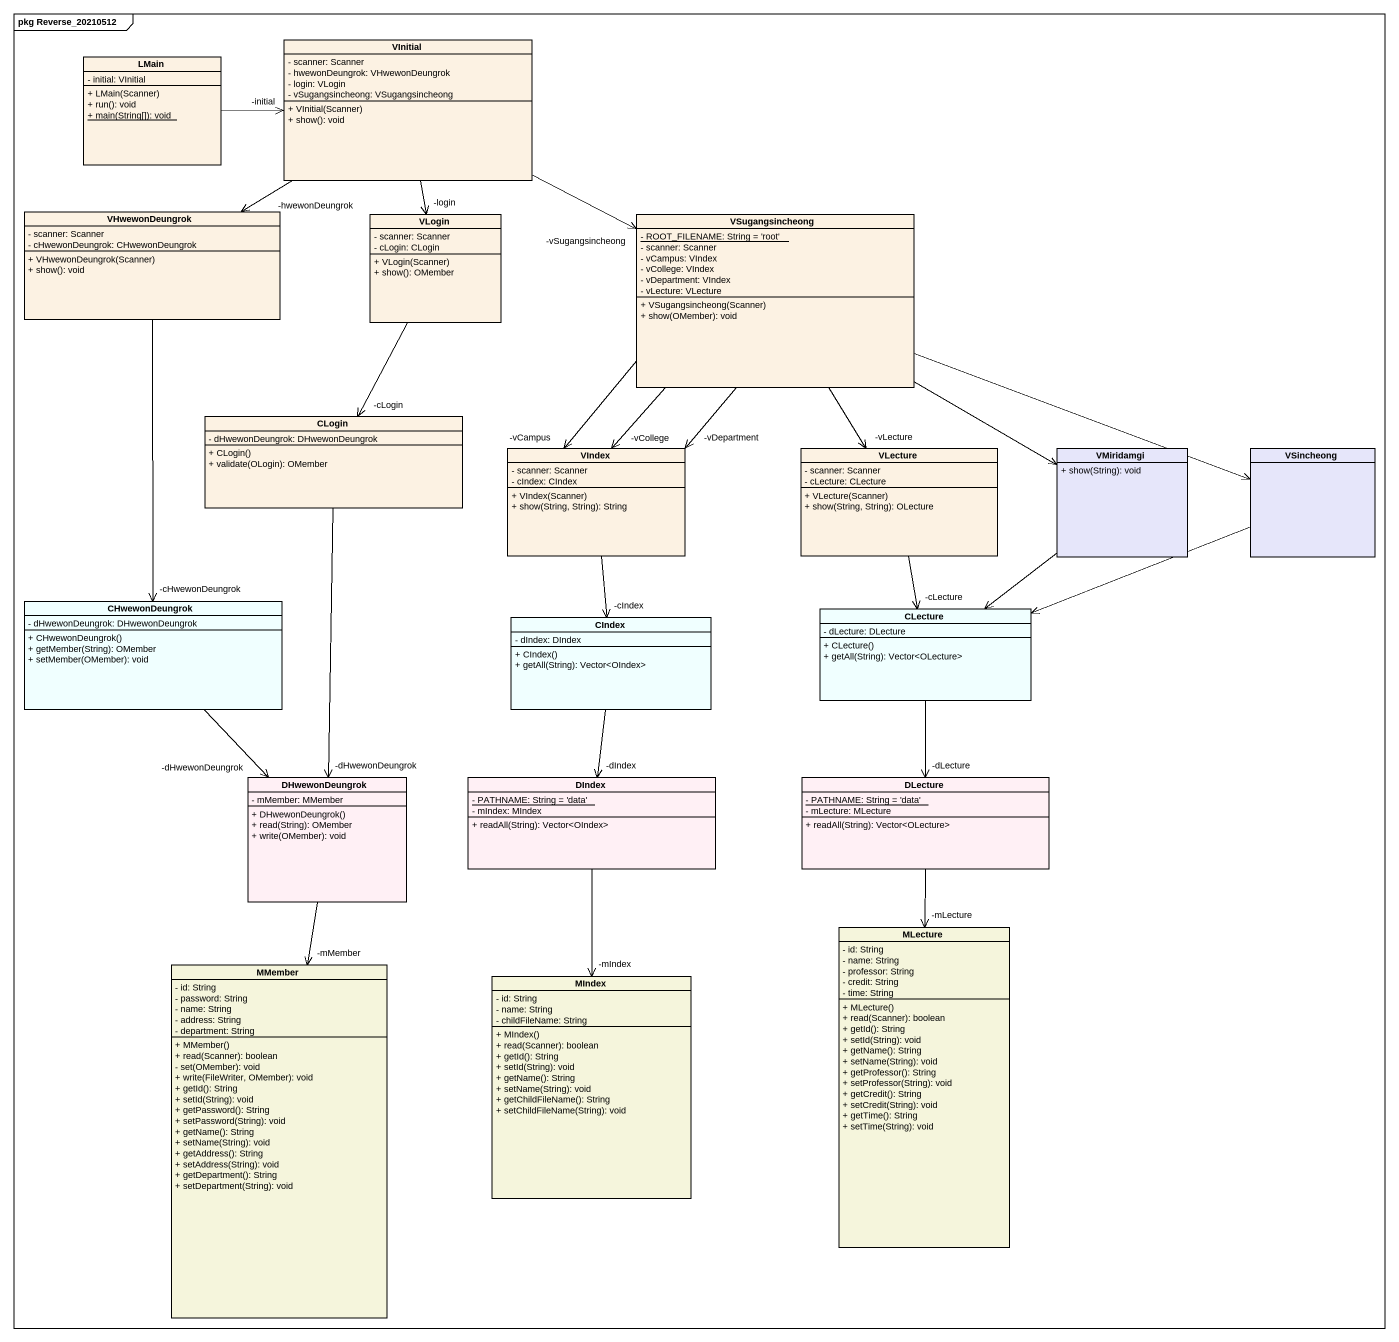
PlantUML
@startuml
mainframe pkg Reverse_20210512
hide circle
hide empty members
skinparam classAttributeIconSize 0
class VInitial {
  - scanner: Scanner
  - hwewonDeungrok: VHwewonDeungrok
  - login: VLogin
  - vSugangsincheong: VSugangsincheong
  + VInitial(Scanner)
  + show(): void
}
class LMain {
  - initial: VInitial
  + LMain(Scanner)
  + run(): void
  {static} + main(String[]): void
}
class VHwewonDeungrok {
  - scanner: Scanner
  - cHwewonDeungrok: CHwewonDeungrok
  + VHwewonDeungrok(Scanner)
  + show(): void
}
class VLogin {
  - scanner: Scanner
  - cLogin: CLogin
  + VLogin(Scanner)
  + show(): OMember
}
class VSugangsincheong {
  {static} - ROOT_FILENAME: String = 'root'
  - scanner: Scanner
  - vCampus: VIndex
  - vCollege: VIndex
  - vDepartment: VIndex
  - vLecture: VLecture
  + VSugangsincheong(Scanner)
  + show(OMember): void
}
class CLogin {
  - dHwewonDeungrok: DHwewonDeungrok
  + CLogin()
  + validate(OLogin): OMember
}
class VIndex {
  - scanner: Scanner
  - cIndex: CIndex
  + VIndex(Scanner)
  + show(String, String): String
}
class VLecture {
  - scanner: Scanner
  - cLecture: CLecture
  + VLecture(Scanner)
  + show(String, String): OLecture
}
class VMiridamgi #E6E6FA {
  + show(String): void
}
class VSincheong #E6E6FA
class CHwewonDeungrok #F0FFFF {
  - dHwewonDeungrok: DHwewonDeungrok
  + CHwewonDeungrok()
  + getMember(String): OMember
  + setMember(OMember): void
}
class CIndex #F0FFFF {
  - dIndex: DIndex
  + CIndex()
  + getAll(String): Vector<OIndex>
}
class CLecture #F0FFFF {
  - dLecture: DLecture
  + CLecture()
  + getAll(String): Vector<OLecture>
}
class DHwewonDeungrok #FFF0F5 {
  - mMember: MMember
  + DHwewonDeungrok()
  + read(String): OMember
  + write(OMember): void
}
class DIndex #FFF0F5 {
  {static} - PATHNAME: String = 'data'
  - mIndex: MIndex
  + readAll(String): Vector<OIndex>
}
class DLecture #FFF0F5 {
  {static} - PATHNAME: String = 'data'
  - mLecture: MLecture
  + readAll(String): Vector<OLecture>
}
class MLecture #F5F5DC {
  - id: String
  - name: String
  - professor: String
  - credit: String
  - time: String
  + MLecture()
  + read(Scanner): boolean
  + getId(): String
  + setId(String): void
  + getName(): String
  + setName(String): void
  + getProfessor(): String
  + setProfessor(String): void
  + getCredit(): String
  + setCredit(String): void
  + getTime(): String
  + setTime(String): void
}
class MMember #F5F5DC {
  - id: String
  - password: String
  - name: String
  - address: String
  - department: String
  + MMember()
  + read(Scanner): boolean
  - set(OMember): void
  + write(FileWriter, OMember): void
  + getId(): String
  + setId(String): void
  + getPassword(): String
  + setPassword(String): void
  + getName(): String
  + setName(String): void
  + getAddress(): String
  + setAddress(String): void
  + getDepartment(): String
  + setDepartment(String): void
}
class MIndex #F5F5DC {
  - id: String
  - name: String
  - childFileName: String
  + MIndex()
  + read(Scanner): boolean
  + getId(): String
  + setId(String): void
  + getName(): String
  + setName(String): void
  + getChildFileName(): String
  + setChildFileName(String): void
}
VInitial --> "-hwewonDeungrok" VHwewonDeungrok
VInitial --> "-login" VLogin
VInitial -right-> "-vSugangsincheong" VSugangsincheong
LMain -right-> "-initial" VInitial
VHwewonDeungrok --> "-cHwewonDeungrok" CHwewonDeungrok
VLogin --> "-cLogin" CLogin
VSugangsincheong --> "-vCampus" VIndex
VSugangsincheong --> "-vCollege" VIndex
VSugangsincheong --> "-vDepartment" VIndex
VSugangsincheong --> "-vLecture" VLecture
VSugangsincheong -right-> VMiridamgi
VSugangsincheong -right-> VSincheong
CLogin --> "-dHwewonDeungrok" DHwewonDeungrok
VIndex --> "-cIndex" CIndex
VLecture --> "-cLecture" CLecture
VMiridamgi --> CLecture
VSincheong -left-> CLecture
CHwewonDeungrok --> "-dHwewonDeungrok" DHwewonDeungrok
CIndex --> "-dIndex" DIndex
CLecture --> "-dLecture" DLecture
DHwewonDeungrok --> "-mMember" MMember
DIndex --> "-mIndex" MIndex
DLecture --> "-mLecture" MLecture
@enduml
